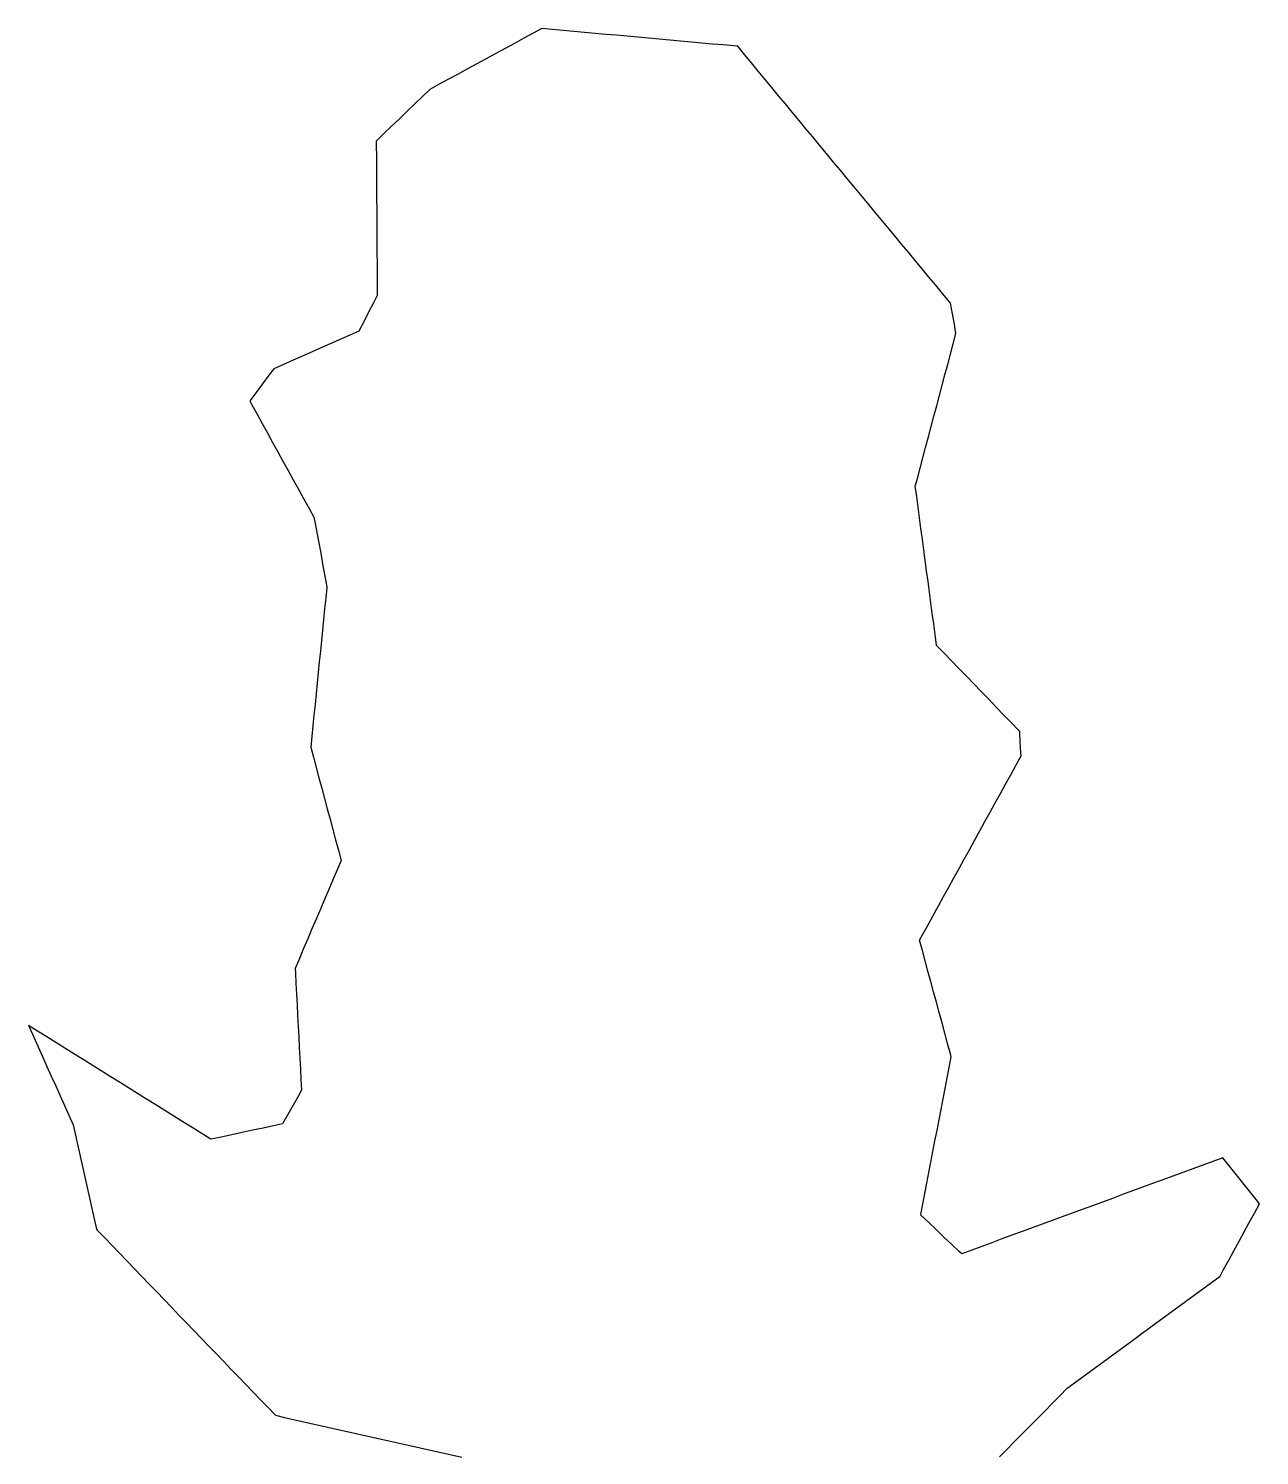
# Model space of a CAD drawing. Header units: millimetres. Extents: x 165 to 2352, y 1753 to 3323.
# Drawn here: x 816.3 to 931.3, y 2738.1 to 2871.4 of the extents above; entities that cross this region are included whole.
import ezdxf

# ---------------------------------------------------------------- set-up
doc = ezdxf.new("R2010")
doc.units = ezdxf.units.MM
doc.layers.add('ALL_ISLANDS', color=7, linetype='Continuous')
doc.layers.add('OUTLINE_ISLAND_01', color=7, linetype='Continuous')

msp = doc.modelspace()

# ---------------------------------------------------------------- linework, layer by layer
at = {"layer": 'ALL_ISLANDS'}
msp.add_lwpolyline([(907.0368, 2737.9823), (907.7397, 2738.6936), (908.4426, 2739.4049), (909.1455, 2740.1162), (909.8484, 2740.8275), (910.5513, 2741.5388), (911.2542, 2742.2501), (911.9571, 2742.9614), (912.66, 2743.6727), (913.3629, 2744.384), (913.9199, 2744.7926), (914.7262, 2745.3841), (915.5325, 2745.9757), (916.3387, 2746.5672), (917.145, 2747.1587), (917.9513, 2747.7502), (918.7576, 2748.3418), (919.5639, 2748.9333), (920.3702, 2749.5248), (921.1764, 2750.1164), (921.9827, 2750.7079), (922.789, 2751.2994), (923.5953, 2751.891), (924.4016, 2752.4825), (925.2079, 2753.074), (926.0141, 2753.6656), (926.8204, 2754.2571), (927.6267, 2754.8486), (927.9675, 2755.4756), (928.445, 2756.3543), (928.9225, 2757.2329), (929.4, 2758.1115), (929.8775, 2758.9901), (930.3551, 2759.8688), (930.8326, 2760.7474), (931.3101, 2761.626), (931.0028, 2762.0096), (930.3776, 2762.7901), (929.7524, 2763.5706), (929.1272, 2764.351), (928.502, 2765.1315), (927.8768, 2765.912), (926.9672, 2765.5773), (926.0287, 2765.2321), (925.0902, 2764.8868), (924.1517, 2764.5415), (923.2132, 2764.1963), (922.2746, 2763.851), (921.3361, 2763.5057), (920.3976, 2763.1605), (919.4591, 2762.8152), (918.5206, 2762.47), (917.5821, 2762.1247), (916.6436, 2761.7794), (915.7051, 2761.4342), (914.7666, 2761.0889), (913.8281, 2760.7436), (912.8896, 2760.3984), (911.9511, 2760.0531), (911.0126, 2759.7078), (910.0741, 2759.3626), (909.1356, 2759.0173), (908.1971, 2758.6721), (907.2586, 2758.3268), (906.32, 2757.9815), (905.3815, 2757.6363), (904.443, 2757.291), (903.5045, 2756.9457), (903.2999, 2757.1391), (902.573, 2757.8259), (901.8461, 2758.5126), (901.1192, 2759.1994), (900.3924, 2759.8862), (899.6655, 2760.573), (899.6729, 2760.6113), (899.8634, 2761.593), (900.054, 2762.5746), (900.2445, 2763.5563), (900.435, 2764.538), (900.6255, 2765.5197), (900.8161, 2766.5014), (901.0066, 2767.4831), (901.1971, 2768.4647), (901.3876, 2769.4464), (901.5782, 2770.4281), (901.7687, 2771.4098), (901.9592, 2772.3915), (902.1497, 2773.3731), (902.3402, 2774.3548), (902.5308, 2775.3365), (902.4495, 2775.6354), (902.1873, 2776.6004), (901.925, 2777.5654), (901.6628, 2778.5304), (901.4006, 2779.4954), (901.1383, 2780.4604), (900.8761, 2781.4254), (900.6138, 2782.3904), (900.3516, 2783.3554), (900.0893, 2784.3204), (899.8271, 2785.2854), (899.5648, 2786.2505), (899.8746, 2786.8126), (900.3572, 2787.6884), (900.8398, 2788.5643), (901.3224, 2789.4401), (901.805, 2790.316), (902.2876, 2791.1918), (902.7702, 2792.0676), (903.2528, 2792.9435), (903.7354, 2793.8193), (904.218, 2794.6951), (904.7007, 2795.571), (905.1833, 2796.4468), (905.6659, 2797.3226), (906.1485, 2798.1985), (906.6311, 2799.0743), (907.1137, 2799.9502), (907.5963, 2800.826), (908.0789, 2801.7018), (908.5615, 2802.5777), (909.0441, 2803.4535), (909.028, 2803.755), (908.9748, 2804.7535), (908.9215, 2805.7521), (908.8058, 2805.8718), (908.1104, 2806.5905), (907.4151, 2807.3092), (906.7198, 2808.0279), (906.0245, 2808.7466), (905.3291, 2809.4653), (904.6338, 2810.184), (903.9385, 2810.9027), (903.2432, 2811.6214), (902.5479, 2812.3401), (901.8525, 2813.0588), (901.1572, 2813.7775), (901.154, 2813.8015), (901.0217, 2814.7927), (900.8893, 2815.7839), (900.757, 2816.7751), (900.6247, 2817.7663), (900.4923, 2818.7575), (900.36, 2819.7487), (900.2277, 2820.7399), (900.0953, 2821.7311), (899.963, 2822.7223), (899.8307, 2823.7135), (899.6983, 2824.7047), (899.566, 2825.6959), (899.4337, 2826.6871), (899.3013, 2827.6783), (899.169, 2828.6695), (899.3604, 2829.3875), (899.618, 2830.3538), (899.8756, 2831.32), (900.1332, 2832.2863), (900.3907, 2833.2525), (900.6483, 2834.2188), (900.9059, 2835.185), (901.1635, 2836.1513), (901.4211, 2837.1175), (901.6787, 2838.0838), (901.9363, 2839.0501), (902.1939, 2840.0163), (902.4515, 2840.9826), (902.7091, 2841.9488), (902.9666, 2842.9151), (902.8149, 2843.7793), (902.6419, 2844.7643), (902.4689, 2845.7492), (902.3568, 2845.8845), (901.7187, 2846.6545), (901.0806, 2847.4245), (900.4426, 2848.1945), (899.8045, 2848.9645), (899.1664, 2849.7344), (898.5283, 2850.5044), (897.8903, 2851.2744), (897.2522, 2852.0444), (896.6141, 2852.8144), (895.9761, 2853.5843), (895.338, 2854.3543), (894.6999, 2855.1243), (894.0619, 2855.8943), (893.4238, 2856.6643), (892.7857, 2857.4342), (892.1477, 2858.2042), (891.5096, 2858.9742), (890.8715, 2859.7442), (890.2335, 2860.5142), (889.5954, 2861.2841), (888.9573, 2862.0541), (888.3193, 2862.8241), (887.6812, 2863.5941), (887.0431, 2864.3641), (886.4051, 2865.134), (885.767, 2865.904), (885.1289, 2866.674), (884.4909, 2867.444), (883.8528, 2868.214), (883.2147, 2868.984), (882.5767, 2869.7539), (882.2152, 2869.7867), (881.2193, 2869.877), (880.2234, 2869.9673), (879.2274, 2870.0576), (878.2315, 2870.1479), (877.2356, 2870.2382), (876.2397, 2870.3285), (875.2438, 2870.4188), (874.2479, 2870.5091), (873.252, 2870.5994), (872.256, 2870.6897), (871.2601, 2870.78), (870.2642, 2870.8702), (869.2683, 2870.9605), (868.2724, 2871.0508), (867.2765, 2871.1411), (866.2806, 2871.2314), (865.2846, 2871.3217), (864.2887, 2871.412), (863.4903, 2870.9786), (862.6115, 2870.5015), (861.7326, 2870.0244), (860.8538, 2869.5473), (859.9749, 2869.0703), (859.0961, 2868.5932), (858.2172, 2868.1161), (857.3383, 2867.639), (856.4595, 2867.1619), (855.5806, 2866.6848), (854.7018, 2866.2077), (853.8229, 2865.7306), (853.1358, 2865.0672), (852.4165, 2864.3725), (851.6971, 2863.6779), (850.9778, 2862.9833), (850.2584, 2862.2886), (849.539, 2861.594), (848.8197, 2860.8993), (848.8224, 2860.4709), (848.8287, 2859.4709), (848.835, 2858.471), (848.8413, 2857.471), (848.8477, 2856.471), (848.854, 2855.471), (848.8603, 2854.471), (848.8666, 2853.4711), (848.8729, 2852.4711), (848.8793, 2851.4711), (848.8856, 2850.4711), (848.8919, 2849.4711), (848.8982, 2848.4712), (848.9046, 2847.4712), (848.9109, 2846.4712), (848.5673, 2845.8003), (848.1116, 2844.9101), (847.6558, 2844.02), (847.2001, 2843.1299), (846.5571, 2842.8457), (845.6424, 2842.4414), (844.7278, 2842.0371), (843.8132, 2841.6328), (842.8986, 2841.2285), (841.9839, 2840.8242), (841.0693, 2840.4199), (840.1547, 2840.0156), (839.24, 2839.6113), (838.797, 2839.0185), (838.1983, 2838.2175), (837.5997, 2837.4165), (837.001, 2836.6155), (837.2017, 2836.2524), (837.6854, 2835.3772), (838.1691, 2834.502), (838.6528, 2833.6268), (839.1366, 2832.7515), (839.6203, 2831.8763), (840.104, 2831.0011), (840.5877, 2830.1259), (841.0714, 2829.2507), (841.5552, 2828.3754), (842.0389, 2827.5002), (842.5226, 2826.625), (843.0063, 2825.7498), (843.1149, 2825.1631), (843.2969, 2824.1798), (843.4789, 2823.1965), (843.6609, 2822.2132), (843.8429, 2821.2299), (844.0248, 2820.2466), (844.2068, 2819.2633), (844.2005, 2819.2002), (844.1006, 2818.2052), (844.0007, 2817.2102), (843.9008, 2816.2153), (843.8009, 2815.2203), (843.701, 2814.2253), (843.601, 2813.2303), (843.5011, 2812.2353), (843.4012, 2811.2403), (843.3013, 2810.2453), (843.2014, 2809.2503), (843.1015, 2808.2553), (843.0016, 2807.2603), (842.9017, 2806.2653), (842.8018, 2805.2703), (842.7019, 2804.2753), (842.95, 2803.3507), (843.2092, 2802.3849), (843.4684, 2801.4191), (843.7276, 2800.4532), (843.9867, 2799.4874), (844.2459, 2798.5216), (844.5051, 2797.5558), (844.7643, 2796.5899), (845.0235, 2795.6241), (845.2827, 2794.6583), (845.5419, 2793.6925), (845.167, 2792.8121), (844.7752, 2791.892), (844.3834, 2790.972), (843.9916, 2790.0519), (843.5998, 2789.1319), (843.208, 2788.2118), (842.8162, 2787.2918), (842.4244, 2786.3717), (842.0326, 2785.4517), (841.6408, 2784.5316), (841.249, 2783.6115), (841.2702, 2783.202), (841.3217, 2782.2033), (841.3732, 2781.2046), (841.4248, 2780.2059), (841.4763, 2779.2073), (841.5278, 2778.2086), (841.5794, 2777.2099), (841.6309, 2776.2113), (841.6824, 2775.2126), (841.734, 2774.2139), (841.7855, 2773.2152), (841.837, 2772.2166), (841.5446, 2771.6952), (841.0554, 2770.823), (840.5662, 2769.9509), (840.077, 2769.0787), (839.2329, 2768.8982), (838.255, 2768.689), (837.2771, 2768.4799), (836.2993, 2768.2707), (835.3214, 2768.0616), (834.3435, 2767.8525), (833.3656, 2767.6433), (833.3103, 2767.6779), (832.4621, 2768.2075), (831.6138, 2768.7371), (830.7656, 2769.2667), (829.9173, 2769.7963), (829.0691, 2770.3259), (828.2209, 2770.8555), (827.3726, 2771.3851), (826.5244, 2771.9148), (825.6762, 2772.4444), (824.8279, 2772.974), (823.9797, 2773.5036), (823.1314, 2774.0332), (822.2832, 2774.5628), (821.435, 2775.0924), (820.5867, 2775.6221), (819.7385, 2776.1517), (818.8902, 2776.6813), (818.042, 2777.2109), (817.1938, 2777.7405), (816.3455, 2778.2701), (816.4215, 2778.1009), (816.8311, 2777.1886), (817.2407, 2776.2763), (817.6503, 2775.364), (818.0598, 2774.4518), (818.4694, 2773.5395), (818.879, 2772.6272), (819.2886, 2771.7149), (819.6982, 2770.8027), (820.1077, 2769.8904), (820.5173, 2768.9781), (820.7301, 2768.0221), (820.9475, 2767.046), (821.1648, 2766.0699), (821.3821, 2765.0938), (821.5994, 2764.1177), (821.8167, 2763.1416), (822.034, 2762.1655), (822.2513, 2761.1894), (822.4686, 2760.2133), (822.6859, 2759.2371), (822.7685, 2759.1512), (823.4617, 2758.4305), (824.1549, 2757.7098), (824.8481, 2756.989), (825.5413, 2756.2683), (826.2345, 2755.5475), (826.9277, 2754.8268), (827.6209, 2754.1061), (828.3141, 2753.3853), (829.0073, 2752.6646), (829.7005, 2751.9438), (830.3937, 2751.2231), (831.0869, 2750.5023), (831.7801, 2749.7816), (832.4733, 2749.0609), (833.1665, 2748.3401), (833.8597, 2747.6194), (834.5529, 2746.8986), (835.2462, 2746.1779), (835.9394, 2745.4571), (836.6326, 2744.7364), (837.3258, 2744.0157), (838.019, 2743.2949), (838.7122, 2742.5742), (839.4054, 2741.8534), (840.2392, 2741.666), (841.2148, 2741.4467), (842.1905, 2741.2274), (843.1662, 2741.0081), (844.1418, 2740.7888), (845.1175, 2740.5695), (846.0931, 2740.3502), (847.0688, 2740.1309), (848.0445, 2739.9116), (849.0201, 2739.6924), (849.9958, 2739.4731), (850.9714, 2739.2538), (851.9471, 2739.0345), (852.9227, 2738.8152), (853.8984, 2738.5959), (854.8741, 2738.3766), (855.8497, 2738.1573), (856.8254, 2737.938)], dxfattribs=at)
at = {"layer": 'OUTLINE_ISLAND_01'}
msp.add_lwpolyline([(907.0368, 2737.9823), (907.7397, 2738.6936), (908.4426, 2739.4049), (909.1455, 2740.1162), (909.8484, 2740.8275), (910.5513, 2741.5388), (911.2542, 2742.2501), (911.9571, 2742.9614), (912.66, 2743.6727), (913.3629, 2744.384), (913.9199, 2744.7926), (914.7262, 2745.3841), (915.5325, 2745.9757), (916.3387, 2746.5672), (917.145, 2747.1587), (917.9513, 2747.7502), (918.7576, 2748.3418), (919.5639, 2748.9333), (920.3702, 2749.5248), (921.1764, 2750.1164), (921.9827, 2750.7079), (922.789, 2751.2994), (923.5953, 2751.891), (924.4016, 2752.4825), (925.2079, 2753.074), (926.0141, 2753.6656), (926.8204, 2754.2571), (927.6267, 2754.8486), (927.9675, 2755.4756), (928.445, 2756.3543), (928.9225, 2757.2329), (929.4, 2758.1115), (929.8775, 2758.9901), (930.3551, 2759.8688), (930.8326, 2760.7474), (931.3101, 2761.626), (931.0028, 2762.0096), (930.3776, 2762.7901), (929.7524, 2763.5706), (929.1272, 2764.351), (928.502, 2765.1315), (927.8768, 2765.912), (926.9672, 2765.5773), (926.0287, 2765.2321), (925.0902, 2764.8868), (924.1517, 2764.5415), (923.2132, 2764.1963), (922.2746, 2763.851), (921.3361, 2763.5057), (920.3976, 2763.1605), (919.4591, 2762.8152), (918.5206, 2762.47), (917.5821, 2762.1247), (916.6436, 2761.7794), (915.7051, 2761.4342), (914.7666, 2761.0889), (913.8281, 2760.7436), (912.8896, 2760.3984), (911.9511, 2760.0531), (911.0126, 2759.7078), (910.0741, 2759.3626), (909.1356, 2759.0173), (908.1971, 2758.6721), (907.2586, 2758.3268), (906.32, 2757.9815), (905.3815, 2757.6363), (904.443, 2757.291), (903.5045, 2756.9457), (903.2999, 2757.1391), (902.573, 2757.8259), (901.8461, 2758.5126), (901.1192, 2759.1994), (900.3924, 2759.8862), (899.6655, 2760.573), (899.6729, 2760.6113), (899.8634, 2761.593), (900.054, 2762.5746), (900.2445, 2763.5563), (900.435, 2764.538), (900.6255, 2765.5197), (900.8161, 2766.5014), (901.0066, 2767.4831), (901.1971, 2768.4647), (901.3876, 2769.4464), (901.5782, 2770.4281), (901.7687, 2771.4098), (901.9592, 2772.3915), (902.1497, 2773.3731), (902.3402, 2774.3548), (902.5308, 2775.3365), (902.4495, 2775.6354), (902.1873, 2776.6004), (901.925, 2777.5654), (901.6628, 2778.5304), (901.4006, 2779.4954), (901.1383, 2780.4604), (900.8761, 2781.4254), (900.6138, 2782.3904), (900.3516, 2783.3554), (900.0893, 2784.3204), (899.8271, 2785.2854), (899.5648, 2786.2505), (899.8746, 2786.8126), (900.3572, 2787.6884), (900.8398, 2788.5643), (901.3224, 2789.4401), (901.805, 2790.316), (902.2876, 2791.1918), (902.7702, 2792.0676), (903.2528, 2792.9435), (903.7354, 2793.8193), (904.218, 2794.6951), (904.7007, 2795.571), (905.1833, 2796.4468), (905.6659, 2797.3226), (906.1485, 2798.1985), (906.6311, 2799.0743), (907.1137, 2799.9502), (907.5963, 2800.826), (908.0789, 2801.7018), (908.5615, 2802.5777), (909.0441, 2803.4535), (909.028, 2803.755), (908.9748, 2804.7535), (908.9215, 2805.7521), (908.8058, 2805.8718), (908.1104, 2806.5905), (907.4151, 2807.3092), (906.7198, 2808.0279), (906.0245, 2808.7466), (905.3291, 2809.4653), (904.6338, 2810.184), (903.9385, 2810.9027), (903.2432, 2811.6214), (902.5479, 2812.3401), (901.8525, 2813.0588), (901.1572, 2813.7775), (901.154, 2813.8015), (901.0217, 2814.7927), (900.8893, 2815.7839), (900.757, 2816.7751), (900.6247, 2817.7663), (900.4923, 2818.7575), (900.36, 2819.7487), (900.2277, 2820.7399), (900.0953, 2821.7311), (899.963, 2822.7223), (899.8307, 2823.7135), (899.6983, 2824.7047), (899.566, 2825.6959), (899.4337, 2826.6871), (899.3013, 2827.6783), (899.169, 2828.6695), (899.3604, 2829.3875), (899.618, 2830.3538), (899.8756, 2831.32), (900.1332, 2832.2863), (900.3907, 2833.2525), (900.6483, 2834.2188), (900.9059, 2835.185), (901.1635, 2836.1513), (901.4211, 2837.1175), (901.6787, 2838.0838), (901.9363, 2839.0501), (902.1939, 2840.0163), (902.4515, 2840.9826), (902.7091, 2841.9488), (902.9666, 2842.9151), (902.8149, 2843.7793), (902.6419, 2844.7643), (902.4689, 2845.7492), (902.3568, 2845.8845), (901.7187, 2846.6545), (901.0806, 2847.4245), (900.4426, 2848.1945), (899.8045, 2848.9645), (899.1664, 2849.7344), (898.5283, 2850.5044), (897.8903, 2851.2744), (897.2522, 2852.0444), (896.6141, 2852.8144), (895.9761, 2853.5843), (895.338, 2854.3543), (894.6999, 2855.1243), (894.0619, 2855.8943), (893.4238, 2856.6643), (892.7857, 2857.4342), (892.1477, 2858.2042), (891.5096, 2858.9742), (890.8715, 2859.7442), (890.2335, 2860.5142), (889.5954, 2861.2841), (888.9573, 2862.0541), (888.3193, 2862.8241), (887.6812, 2863.5941), (887.0431, 2864.3641), (886.4051, 2865.134), (885.767, 2865.904), (885.1289, 2866.674), (884.4909, 2867.444), (883.8528, 2868.214), (883.2147, 2868.984), (882.5767, 2869.7539), (882.2152, 2869.7867), (881.2193, 2869.877), (880.2234, 2869.9673), (879.2274, 2870.0576), (878.2315, 2870.1479), (877.2356, 2870.2382), (876.2397, 2870.3285), (875.2438, 2870.4188), (874.2479, 2870.5091), (873.252, 2870.5994), (872.256, 2870.6897), (871.2601, 2870.78), (870.2642, 2870.8702), (869.2683, 2870.9605), (868.2724, 2871.0508), (867.2765, 2871.1411), (866.2806, 2871.2314), (865.2846, 2871.3217), (864.2887, 2871.412), (863.4903, 2870.9786), (862.6115, 2870.5015), (861.7326, 2870.0244), (860.8538, 2869.5473), (859.9749, 2869.0703), (859.0961, 2868.5932), (858.2172, 2868.1161), (857.3383, 2867.639), (856.4595, 2867.1619), (855.5806, 2866.6848), (854.7018, 2866.2077), (853.8229, 2865.7306), (853.1358, 2865.0672), (852.4165, 2864.3725), (851.6971, 2863.6779), (850.9778, 2862.9833), (850.2584, 2862.2886), (849.539, 2861.594), (848.8197, 2860.8993), (848.8224, 2860.4709), (848.8287, 2859.4709), (848.835, 2858.471), (848.8413, 2857.471), (848.8477, 2856.471), (848.854, 2855.471), (848.8603, 2854.471), (848.8666, 2853.4711), (848.8729, 2852.4711), (848.8793, 2851.4711), (848.8856, 2850.4711), (848.8919, 2849.4711), (848.8982, 2848.4712), (848.9046, 2847.4712), (848.9109, 2846.4712), (848.5673, 2845.8003), (848.1116, 2844.9101), (847.6558, 2844.02), (847.2001, 2843.1299), (846.5571, 2842.8457), (845.6424, 2842.4414), (844.7278, 2842.0371), (843.8132, 2841.6328), (842.8986, 2841.2285), (841.9839, 2840.8242), (841.0693, 2840.4199), (840.1547, 2840.0156), (839.24, 2839.6113), (838.797, 2839.0185), (838.1983, 2838.2175), (837.5997, 2837.4165), (837.001, 2836.6155), (837.2017, 2836.2524), (837.6854, 2835.3772), (838.1691, 2834.502), (838.6528, 2833.6268), (839.1366, 2832.7515), (839.6203, 2831.8763), (840.104, 2831.0011), (840.5877, 2830.1259), (841.0714, 2829.2507), (841.5552, 2828.3754), (842.0389, 2827.5002), (842.5226, 2826.625), (843.0063, 2825.7498), (843.1149, 2825.1631), (843.2969, 2824.1798), (843.4789, 2823.1965), (843.6609, 2822.2132), (843.8429, 2821.2299), (844.0248, 2820.2466), (844.2068, 2819.2633), (844.2005, 2819.2002), (844.1006, 2818.2052), (844.0007, 2817.2102), (843.9008, 2816.2153), (843.8009, 2815.2203), (843.701, 2814.2253), (843.601, 2813.2303), (843.5011, 2812.2353), (843.4012, 2811.2403), (843.3013, 2810.2453), (843.2014, 2809.2503), (843.1015, 2808.2553), (843.0016, 2807.2603), (842.9017, 2806.2653), (842.8018, 2805.2703), (842.7019, 2804.2753), (842.95, 2803.3507), (843.2092, 2802.3849), (843.4684, 2801.4191), (843.7276, 2800.4532), (843.9867, 2799.4874), (844.2459, 2798.5216), (844.5051, 2797.5558), (844.7643, 2796.5899), (845.0235, 2795.6241), (845.2827, 2794.6583), (845.5419, 2793.6925), (845.167, 2792.8121), (844.7752, 2791.892), (844.3834, 2790.972), (843.9916, 2790.0519), (843.5998, 2789.1319), (843.208, 2788.2118), (842.8162, 2787.2918), (842.4244, 2786.3717), (842.0326, 2785.4517), (841.6408, 2784.5316), (841.249, 2783.6115), (841.2702, 2783.202), (841.3217, 2782.2033), (841.3732, 2781.2046), (841.4248, 2780.2059), (841.4763, 2779.2073), (841.5278, 2778.2086), (841.5794, 2777.2099), (841.6309, 2776.2113), (841.6824, 2775.2126), (841.734, 2774.2139), (841.7855, 2773.2152), (841.837, 2772.2166), (841.5446, 2771.6952), (841.0554, 2770.823), (840.5662, 2769.9509), (840.077, 2769.0787), (839.2329, 2768.8982), (838.255, 2768.689), (837.2771, 2768.4799), (836.2993, 2768.2707), (835.3214, 2768.0616), (834.3435, 2767.8525), (833.3656, 2767.6433), (833.3103, 2767.6779), (832.4621, 2768.2075), (831.6138, 2768.7371), (830.7656, 2769.2667), (829.9173, 2769.7963), (829.0691, 2770.3259), (828.2209, 2770.8555), (827.3726, 2771.3851), (826.5244, 2771.9148), (825.6762, 2772.4444), (824.8279, 2772.974), (823.9797, 2773.5036), (823.1314, 2774.0332), (822.2832, 2774.5628), (821.435, 2775.0924), (820.5867, 2775.6221), (819.7385, 2776.1517), (818.8902, 2776.6813), (818.042, 2777.2109), (817.1938, 2777.7405), (816.3455, 2778.2701), (816.4215, 2778.1009), (816.8311, 2777.1886), (817.2407, 2776.2763), (817.6503, 2775.364), (818.0598, 2774.4518), (818.4694, 2773.5395), (818.879, 2772.6272), (819.2886, 2771.7149), (819.6982, 2770.8027), (820.1077, 2769.8904), (820.5173, 2768.9781), (820.7301, 2768.0221), (820.9475, 2767.046), (821.1648, 2766.0699), (821.3821, 2765.0938), (821.5994, 2764.1177), (821.8167, 2763.1416), (822.034, 2762.1655), (822.2513, 2761.1894), (822.4686, 2760.2133), (822.6859, 2759.2371), (822.7685, 2759.1512), (823.4617, 2758.4305), (824.1549, 2757.7098), (824.8481, 2756.989), (825.5413, 2756.2683), (826.2345, 2755.5475), (826.9277, 2754.8268), (827.6209, 2754.1061), (828.3141, 2753.3853), (829.0073, 2752.6646), (829.7005, 2751.9438), (830.3937, 2751.2231), (831.0869, 2750.5023), (831.7801, 2749.7816), (832.4733, 2749.0609), (833.1665, 2748.3401), (833.8597, 2747.6194), (834.5529, 2746.8986), (835.2462, 2746.1779), (835.9394, 2745.4571), (836.6326, 2744.7364), (837.3258, 2744.0157), (838.019, 2743.2949), (838.7122, 2742.5742), (839.4054, 2741.8534), (840.2392, 2741.666), (841.2148, 2741.4467), (842.1905, 2741.2274), (843.1662, 2741.0081), (844.1418, 2740.7888), (845.1175, 2740.5695), (846.0931, 2740.3502), (847.0688, 2740.1309), (848.0445, 2739.9116), (849.0201, 2739.6924), (849.9958, 2739.4731), (850.9714, 2739.2538), (851.9471, 2739.0345), (852.9227, 2738.8152), (853.8984, 2738.5959), (854.8741, 2738.3766), (855.8497, 2738.1573), (856.8254, 2737.938)], dxfattribs=at)

doc.saveas('drawing.dxf')
